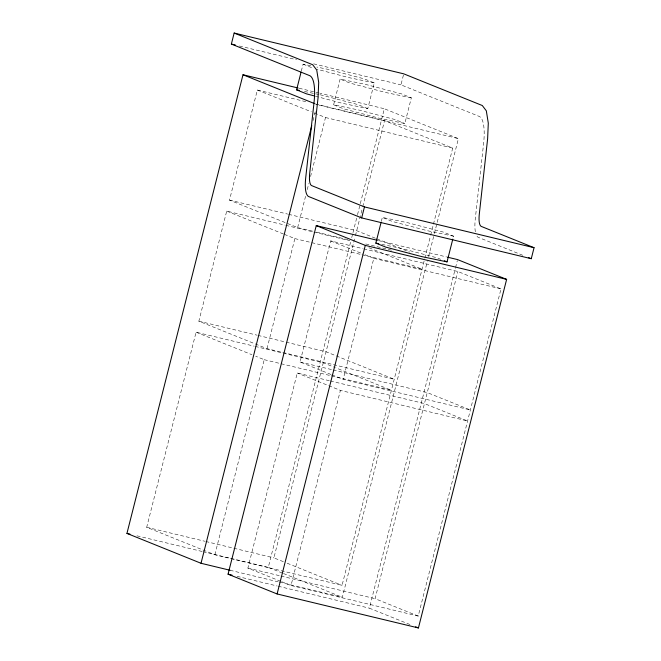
<?xml version="1.0" encoding="UTF-8"?>
<svg xmlns="http://www.w3.org/2000/svg" width="661" height="661" viewBox="0 0 661 661"><rect width="100%" height="100%" fill="white"/><g stroke="black" fill="none" stroke-linecap="round" stroke-linejoin="round"><path stroke-width="0.5" stroke-dasharray="3.31 2.48" d="M424.081 261.186L342.059 585.357L214.858 554.769L146.701 527.28L196.069 332.194L254.163 346.166M257.947 335.4L326.055 351.776L394.204 379.265L267.011 348.669L198.854 321.188L226.706 211.107L284.8 225.079M312.67 231.201L297.648 227.591L229.491 200.101L257.344 90.028L306.423 101.827M301.333 71.074L303.085 64.158L310.959 65.803M313.033 120.616L315.561 110.627M214.858 554.769L264.226 359.683L255.708 356.246M267.011 348.669L294.864 238.596L284.453 234.399M297.648 227.591L305.754 195.565M307.266 189.567L308.786 183.56M310.563 176.553L325.501 117.518L312.248 112.172M333.623 104.777L340.118 79.097L365.715 84.434L401.318 93.812L411.324 97.853L404.829 123.533L379.232 118.195L343.629 108.817L333.623 104.777L359.212 110.123L394.815 119.501L404.829 123.533M280.71 581.325L247.892 568.088L297.26 373.002L329.31 380.711M330.979 374.473L300.044 361.997L330.682 240.91L362.732 248.619M315.495 96.225L342.2 103.256L367.789 108.594L374.291 82.914L364.277 78.874L328.674 69.496L316.859 67.034M282.52 573.137L268.275 567.394L350.702 241.645M351.718 237.646L352.726 233.647M352.982 232.647L357.279 215.668M357.527 214.668L360.055 204.67M360.311 203.671L384.33 108.743L320.18 93.317M283.371 561.693L273.902 557.876L355.172 236.696M355.428 235.696L362.517 207.678M362.765 206.678L384.545 120.616L316.437 104.24M475.358 231.796A30.042 8.477 -76.5 0 1 475.342 218.254L483.588 143.668A43.51 12.278 -76.5 0 0 479.225 116.41L400.963 84.848L403.491 74.842M381.339 221.385L382.339 217.428L407.928 222.774L443.531 232.151L453.545 236.184L452.793 239.15M363.732 248.858L457.875 271.506L501.005 288.898L418.215 616.077L291.022 585.489L340.39 390.395L297.26 373.002M333.094 369.945L427.237 392.584L470.368 409.977L343.175 379.389L373.812 258.311L362.559 253.766M424.841 258.178L430.418 236.167M430.666 235.167L433.203 225.161M433.451 224.162L452.694 148.105L384.545 120.616M279.206 582.077L342.348 597.263L427.303 261.525M428.576 256.534L434.137 234.548M434.384 233.548L458.404 138.62L384.33 108.743M409.944 624.529L369.383 608.17L455.305 268.589M455.561 267.589L457.329 260.599M418.215 616.077L375.093 598.684L457.875 271.506M374.291 82.914L348.694 77.577L317.049 69.24M411.324 97.853L385.735 92.507L350.132 83.129L340.118 79.097M304.457 91.482L319.222 94.564M320.205 94.771L357.783 104.562L367.789 108.594M453.545 236.184L427.948 230.846L392.345 221.468L382.339 217.428M381.744 244.347L401.434 248.453L437.037 257.831L440.672 259.302M239.389 45.989L296.591 59.746M313.653 63.853L400.963 84.848M299.136 88.252L319.18 93.077M319.081 105.116L458.404 138.62M325.501 117.518L452.694 148.105M229.491 200.101L287.585 214.073M288.584 214.313L356.692 230.697L375.622 238.332M378.398 240.554L446.555 256.947M316.677 232.168L348.727 239.877M365.756 243.967L393.799 250.717M285.8 225.318L312.843 231.829M313.843 232.069L349.9 240.736M294.864 238.596L360.964 254.493M361.964 254.733L422.057 269.192L367.161 247.049M373.812 258.311L501.005 288.898M198.854 321.188L256.947 335.152M255.163 346.405L282.206 352.908M283.205 353.148L323.27 362.782L334.623 367.367M300.044 361.997L332.095 369.706M264.226 359.683L330.326 375.58M331.326 375.82L391.419 390.271L335.573 367.747M330.31 380.951L424.453 403.59L467.583 420.991L340.39 390.395M146.701 527.28L204.794 541.252M205.794 541.491L232.837 547.994M233.837 548.242L273.902 557.876M136.967 535.815L202.126 551.481M203.125 551.72L230.185 558.231M231.193 558.471L268.275 567.394M247.892 568.088L279.942 575.797M280.942 576.037L375.093 598.684M230.094 570.269L278.207 581.837M237.068 576.342L277.166 585.993M278.165 586.233L369.383 608.17M303.085 64.158L313.091 68.199M315.181 103.868L317.073 104.628M257.344 90.028L311.306 111.792M522.768 255.286L478.399 237.39A30.042 8.477 -76.5 0 1 476.441 235.341M376.572 238.712L409.696 252.072M330.682 240.91L361.625 253.394M226.706 211.107L283.503 234.019M331.921 374.853L343.175 379.389M196.069 332.194L251.915 354.717M287.155 563.222L342.059 585.357M283.47 573.517L342.348 597.263M281.644 581.705L291.022 585.489"/><path stroke-width="0.99" d="M231.367 44.056L234.151 33.05L403.747 73.842L482.29 105.52L486.322 110.825L488.297 123.161L487.62 138.868L479.374 213.453A19.937 5.627 -76.5 0 0 481.464 226.492L534.055 247.701L531.27 258.707L361.674 217.923L308.803 196.598A30.042 8.477 -76.5 0 1 305.746 177.462L313.992 102.885A43.51 12.278 -76.5 0 0 309.629 75.618L231.367 44.056L235.382 45.022M230.094 570.269L201.018 563.279L126.945 533.402L243 74.759L298.128 88.012M314.504 95.961L306.588 93.879L296.582 89.838L301.077 72.057M201.018 563.279L311.769 125.615M447.555 257.187L457.586 259.599L506.632 279.38L418.43 627.95L277.099 593.958L228.053 574.178L316.255 225.608L377.398 240.315M361.674 217.923L364.459 206.91L311.868 185.7A19.937 5.627 -76.5 0 1 309.778 172.661L318.024 98.084L318.701 82.369L316.726 70.033L312.694 64.728L234.151 33.05M277.099 593.958L365.302 245.388L316.255 225.608M452.793 239.15L447.043 261.872L421.454 256.534L385.85 247.156L375.836 243.116L381.083 222.369M296.582 89.838L299.532 90.458M375.836 243.116L378.794 243.727M364.459 206.91L534.055 247.701M365.302 245.388L506.632 279.38M126.945 533.402L129.953 534.121M228.053 574.178L232.061 575.144M243 74.759L314.231 103.48M528.436 257.567L531.27 258.707M444.316 260.773L447.043 261.872M415.604 626.81L418.43 627.95"/></g></svg>
